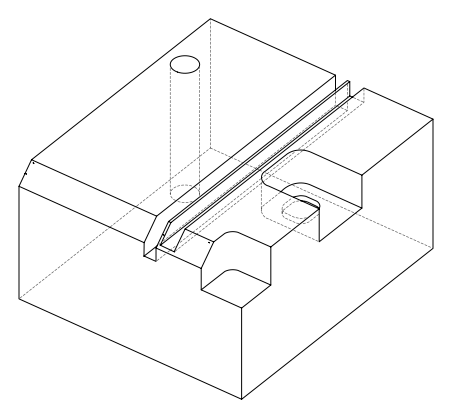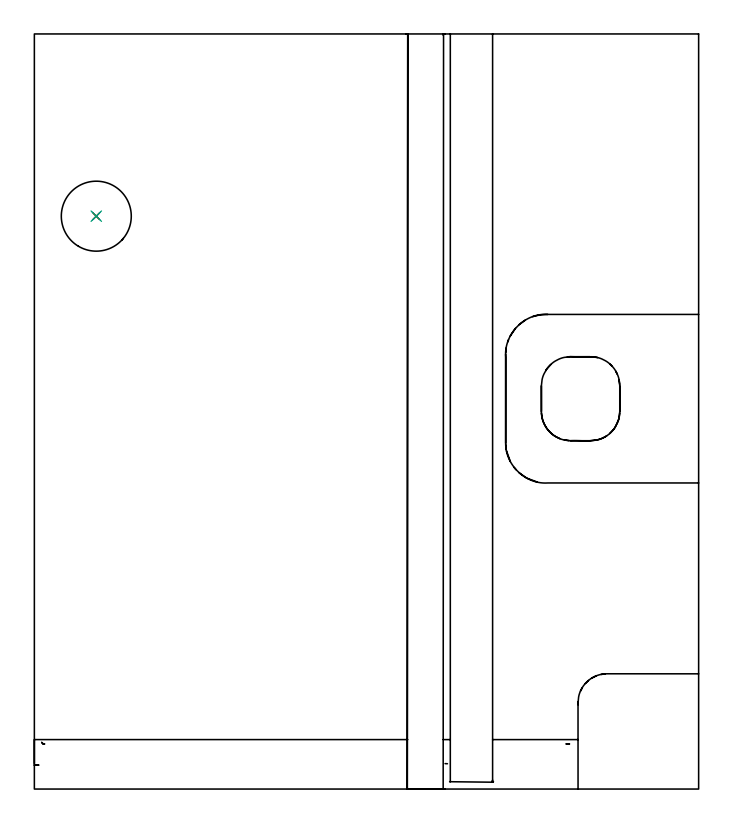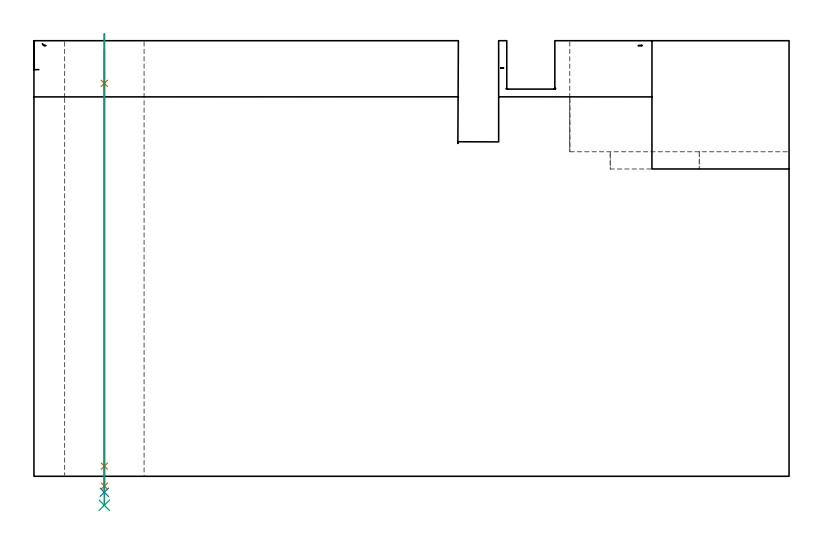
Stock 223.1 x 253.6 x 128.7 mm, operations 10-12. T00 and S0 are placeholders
(PLAN: 12 operations, 8 tool changes, 46.5 min)
(1 AREA_MILL | FG_CHAMFER_SURFACE | UGT0205_001 | 6.35 min | 18307 mm3)
(2 AREA_MILL_1 | FG_CHAMFER_SURFACE_1 | UGT0205_001 | 2.01 min | 7656 mm3)
(3 MILL_CORNER_NOTCH_RECTANGULAR | CORNER_NOTCH_RECTANGULAR | NXT0201_012 | Follow Part, ap 4, ae 75% | 4.8 min | 57618 mm3)
(4 MILL_RECTANGULAR_POCKET | POCKET_RECTANGULAR_STRAIGHT | NXT0201_012 | Follow Part, ap 4, ae 75% | 1.92 min | 24992 mm3)
(5 MILL_SLOT | SLOT_PARTIAL_RECTANGULAR | NXT0201_012 | Follow Part, ap 4, ae 75% | 10.84 min | 96102 mm3)
(6 MILL_RECTANGULAR_SLOT | SLOT_RECTANGULAR | NXT0201_013 | Follow Part, ap 2.5, ae 75% | 13.29 min | 88769 mm3)
(7 MILL_RECTANGULAR_SLOT_1 | SLOT_RECTANGULAR_1 | NXT0201_011 | Follow Part, ap 3, ae 75% | 5.5 min | 49640 mm3)
(8 SPOT_DRILL | STEP1HOLE | NXT0321_9005460120000 | 0.05 min | 181 mm3)
(9 DRILL_BLIND_HOLE_INTO_CENTER | STEP1HOLE | NXT0301_033 | 0.05 min | 195 mm3)
(10 GUN_DRILL_THROUGH_HOLE | STEP1HOLE | UGT0307_002 | 0.58 min | 3377 mm3)
(11 SPADE_DRILL_TO_ENLARGE_THROUGH_HOLE | STEP1HOLE | UGT0306_005 | 0.54 min | 17486 mm3)
(12 DRILL_TO_ENLARGE_THROUGH_HOLE | STEP1HOLE | UGT0301_056 | 0.56 min | 34561 mm3)
(TOOL UGT0205_001 | Chamfer Mill 20 x 3 x 45 deg. | D20 FL50 Z2)
(TOOL NXT0201_012 | ENDMILL 16mm [2P460-1600-NA 1630] | D16 FL38 Z6)
(TOOL NXT0201_013 | ENDMILL 10mm | D10 FL30 Z4)
(TOOL NXT0201_011 | ENDMILL 12mm [2P460-1200-NA 1630] | D12 FL38 Z6)
(TOOL NXT0321_9005460120000 | NC Spot Drill, 142deg, 12mm, Carbide, Uncoated | D12 PA142 FL30 Z2)
(TOOL NXT0301_033 | Carbide Drill 6.2mm [860.1-0620-031A1-MM 2214] | D6.2 PA140 FL53 Z2)
(TOOL UGT0307_002 | Gun Drill 6 mm | D6 PA130 FL24 Z1)
(TOOL UGT0306_005 | Spade Drill 14.5mm | D14.5 PA132 FL10 Z2)
(TOOL UGT0301_056 | Twist Drill 23.5 mm | D23.5 PA118 FL155 Z2)
(OP 10 GUN_DRILL_THROUGH_HOLE)
G17 G21 G94 G90
T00 M6
G54
G17 G0 G90 X20.8 Y192.4 M8
G43 Z138.7 H0
Z126.132
S716 M3
G94 G1 Z116.093 F125. M26
G4 X.084
Z3. F250.
G4 X.084
Z-2.899 F125.
G4 X.084
M5
M9
G0 Z126.132
Z138.7
M2
(OP 11 SPADE_DRILL_TO_ENLARGE_THROUGH_HOLE)
G17 G21 G94 G90
T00 M6
G54
G17 G0 G90 X20.8 Y192.4 S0 M3
G43 Z138.7 H0
G94 G73 G98 Z-4.728 F250. Q13.343 R130.7
G80
M5
M2
(OP 12 DRILL_TO_ENLARGE_THROUGH_HOLE)
G17 G21 G94 G90
T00 M6
G54
G17 G0 G90 X20.8 Y192.4 S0 M3
G43 Z138.7 H0
G94 G73 G98 Z-8.56 F250. Q22.877 R130.7
G80
M5
M2
